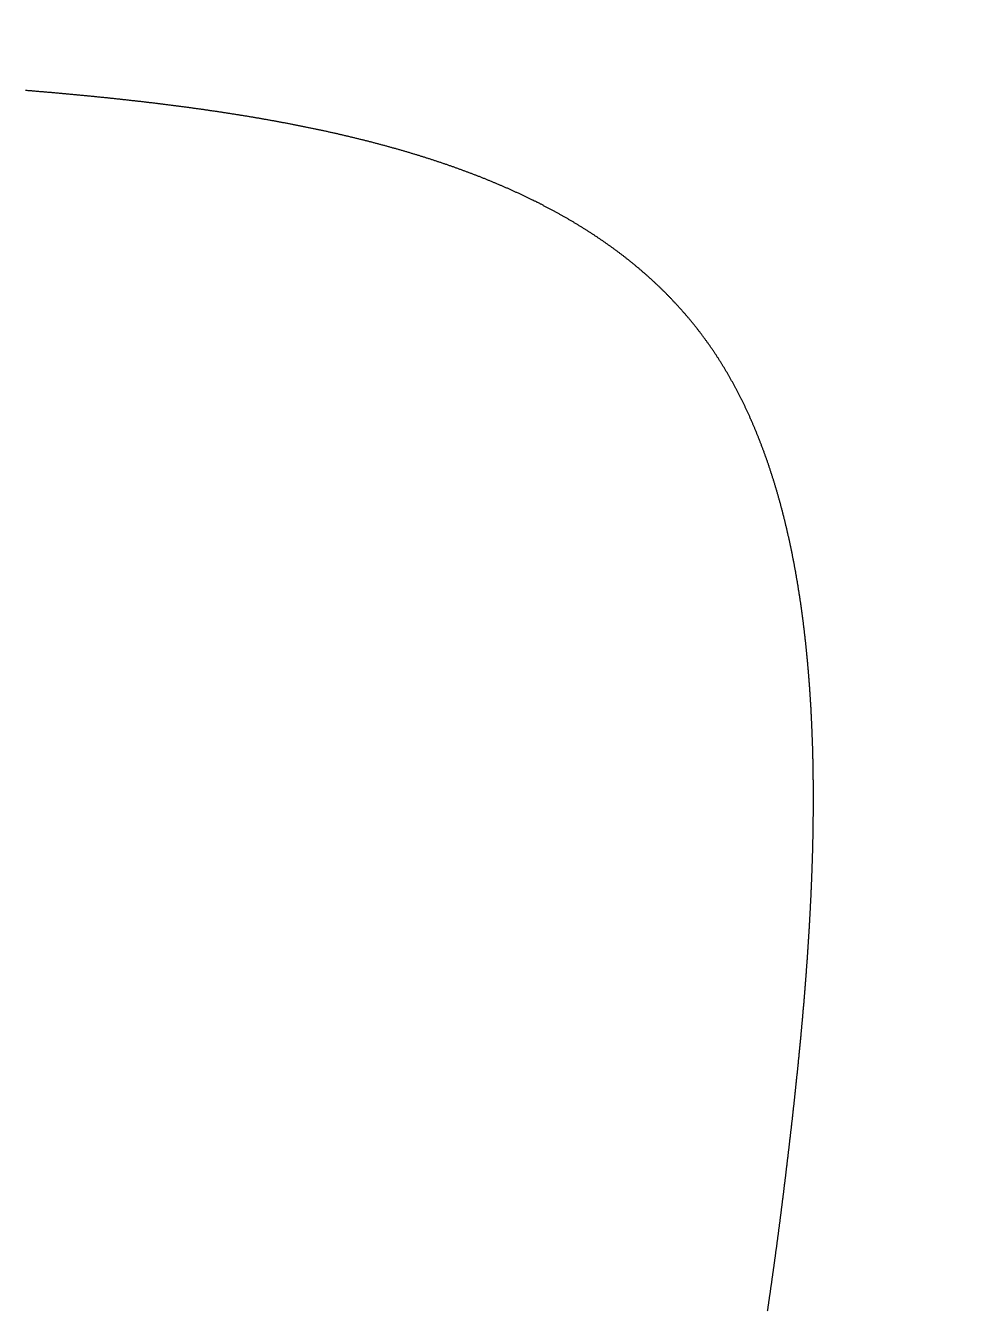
# Model space of a CAD drawing. Header units: millimetres. Extents: x 88 to 97873, y 32 to 55088.
# Drawn here: x 48946.249 to 48948.723, y 5110.77 to 5114.163 of the extents above; entities that cross this region are included whole.
import ezdxf

# ---------------------------------------------------------------- set-up
doc = ezdxf.new("R2010")
doc.units = ezdxf.units.MM
doc.header["$LTSCALE"] = 0.3

msp = doc.modelspace()

# ---------------------------------------------------------------- linework, layer by layer
msp.add_lwpolyline([(48948.2091, 5110.7694), (48948.2094, 5110.7711), (48948.2097, 5110.7728), (48948.2099, 5110.7745), (48948.2102, 5110.7762), (48948.2104, 5110.778), (48948.2107, 5110.7797), (48948.2109, 5110.7814), (48948.2112, 5110.7832), (48948.2114, 5110.7849), (48948.2117, 5110.7866), (48948.2119, 5110.7883), (48948.2122, 5110.7901), (48948.2125, 5110.7918), (48948.2127, 5110.7935), (48948.213, 5110.7953), (48948.2132, 5110.797), (48948.2135, 5110.7988), (48948.2137, 5110.8005), (48948.214, 5110.8022), (48948.2142, 5110.804), (48948.2145, 5110.8057), (48948.2147, 5110.8075), (48948.215, 5110.8092), (48948.2153, 5110.811), (48948.2155, 5110.8127), (48948.2158, 5110.8145), (48948.216, 5110.8162), (48948.2163, 5110.818), (48948.2165, 5110.8197), (48948.2168, 5110.8215), (48948.217, 5110.8232), (48948.2173, 5110.825), (48948.2175, 5110.8267), (48948.2178, 5110.8285), (48948.218, 5110.8303), (48948.2183, 5110.832), (48948.2185, 5110.8338), (48948.2188, 5110.8355), (48948.219, 5110.8373), (48948.2193, 5110.8391), (48948.2195, 5110.8408), (48948.2198, 5110.8426), (48948.22, 5110.8444), (48948.2203, 5110.8461), (48948.2205, 5110.8479), (48948.2208, 5110.8497), (48948.221, 5110.8515), (48948.2213, 5110.8532), (48948.2215, 5110.855), (48948.2218, 5110.8568), (48948.2221, 5110.8586), (48948.2223, 5110.8604), (48948.2226, 5110.8621), (48948.2228, 5110.8639), (48948.2231, 5110.8657), (48948.2233, 5110.8675), (48948.2236, 5110.8693), (48948.2238, 5110.8711), (48948.2241, 5110.8729), (48948.2243, 5110.8747), (48948.2245, 5110.8764), (48948.2248, 5110.8782), (48948.225, 5110.88), (48948.2253, 5110.8818), (48948.2255, 5110.8836), (48948.2258, 5110.8854), (48948.226, 5110.8872), (48948.2263, 5110.889), (48948.2265, 5110.8908), (48948.2268, 5110.8926), (48948.227, 5110.8944), (48948.2273, 5110.8962), (48948.2275, 5110.8981), (48948.2278, 5110.8999), (48948.228, 5110.9017), (48948.2283, 5110.9035), (48948.2285, 5110.9053), (48948.2288, 5110.9071), (48948.229, 5110.9089), (48948.2293, 5110.9107), (48948.2295, 5110.9126), (48948.2298, 5110.9144), (48948.23, 5110.9162), (48948.2303, 5110.918), (48948.2305, 5110.9198), (48948.2308, 5110.9217), (48948.231, 5110.9235), (48948.2312, 5110.9253), (48948.2315, 5110.9271), (48948.2317, 5110.929), (48948.232, 5110.9308), (48948.2322, 5110.9326), (48948.2325, 5110.9345), (48948.2327, 5110.9363), (48948.233, 5110.9381), (48948.2332, 5110.94), (48948.2335, 5110.9418), (48948.2337, 5110.9437), (48948.234, 5110.9455), (48948.2342, 5110.9473), (48948.2345, 5110.9492), (48948.2347, 5110.951), (48948.2349, 5110.9529), (48948.2352, 5110.9547), (48948.2354, 5110.9566), (48948.2357, 5110.9584), (48948.2359, 5110.9603), (48948.2362, 5110.9621), (48948.2364, 5110.964), (48948.2367, 5110.9658), (48948.2369, 5110.9677), (48948.2371, 5110.9696), (48948.2374, 5110.9714), (48948.2376, 5110.9733), (48948.2379, 5110.9751), (48948.2381, 5110.977), (48948.2384, 5110.9789), (48948.2386, 5110.9807), (48948.2389, 5110.9826), (48948.2391, 5110.9845), (48948.2394, 5110.9863), (48948.2396, 5110.9882), (48948.2398, 5110.9901), (48948.2401, 5110.992), (48948.2403, 5110.9938), (48948.2406, 5110.9957), (48948.2408, 5110.9976), (48948.2411, 5110.9995), (48948.2413, 5111.0014), (48948.2415, 5111.0032), (48948.2418, 5111.0051), (48948.242, 5111.007), (48948.2423, 5111.0089), (48948.2425, 5111.0108), (48948.2428, 5111.0127), (48948.243, 5111.0146), (48948.2432, 5111.0165), (48948.2435, 5111.0183), (48948.2437, 5111.0202), (48948.244, 5111.0221), (48948.2442, 5111.024), (48948.2445, 5111.0259), (48948.2447, 5111.0278), (48948.2449, 5111.0297), (48948.2452, 5111.0316), (48948.2454, 5111.0335), (48948.2457, 5111.0354), (48948.2459, 5111.0374), (48948.2462, 5111.0393), (48948.2464, 5111.0412), (48948.2466, 5111.0431), (48948.2469, 5111.045), (48948.2471, 5111.0469), (48948.2474, 5111.0488), (48948.2476, 5111.0507), (48948.2479, 5111.0527), (48948.2481, 5111.0546), (48948.2483, 5111.0565), (48948.2486, 5111.0584), (48948.2488, 5111.0604), (48948.2491, 5111.0623), (48948.2493, 5111.0642), (48948.2495, 5111.0661), (48948.2498, 5111.0681), (48948.25, 5111.07), (48948.2503, 5111.0719), (48948.2505, 5111.0739), (48948.2508, 5111.0758), (48948.251, 5111.0777), (48948.2512, 5111.0797), (48948.2515, 5111.0816), (48948.2517, 5111.0835), (48948.252, 5111.0855), (48948.2522, 5111.0874), (48948.2524, 5111.0894), (48948.2527, 5111.0913), (48948.2529, 5111.0933), (48948.2532, 5111.0952), (48948.2534, 5111.0972), (48948.2536, 5111.0991), (48948.2539, 5111.1011), (48948.2541, 5111.103), (48948.2544, 5111.105), (48948.2546, 5111.107), (48948.2548, 5111.1089), (48948.2551, 5111.1109), (48948.2553, 5111.1128), (48948.2556, 5111.1148), (48948.2558, 5111.1168), (48948.256, 5111.1187), (48948.2563, 5111.1207), (48948.2565, 5111.1227), (48948.2568, 5111.1246), (48948.257, 5111.1266), (48948.2572, 5111.1286), (48948.2575, 5111.1306), (48948.2577, 5111.1325), (48948.258, 5111.1345), (48948.2582, 5111.1365), (48948.2584, 5111.1385), (48948.2587, 5111.1405), (48948.2589, 5111.1424), (48948.2592, 5111.1444), (48948.2594, 5111.1464), (48948.2596, 5111.1484), (48948.2599, 5111.1504), (48948.2601, 5111.1524), (48948.2604, 5111.1544), (48948.2606, 5111.1564), (48948.2608, 5111.1584), (48948.2611, 5111.1604), (48948.2613, 5111.1624), (48948.2615, 5111.1644), (48948.2618, 5111.1664), (48948.262, 5111.1684), (48948.2623, 5111.1704), (48948.2625, 5111.1724), (48948.2627, 5111.1744), (48948.263, 5111.1764), (48948.2632, 5111.1784), (48948.2635, 5111.1804), (48948.2637, 5111.1824), (48948.2639, 5111.1845), (48948.2642, 5111.1865), (48948.2644, 5111.1885), (48948.2646, 5111.1905), (48948.2649, 5111.1925), (48948.2651, 5111.1946), (48948.2654, 5111.1966), (48948.2656, 5111.1986), (48948.2658, 5111.2006), (48948.2661, 5111.2027), (48948.2663, 5111.2047), (48948.2666, 5111.2067), (48948.2668, 5111.2088), (48948.267, 5111.2108), (48948.2673, 5111.2128), (48948.2675, 5111.2149), (48948.2677, 5111.2169), (48948.268, 5111.2189), (48948.2682, 5111.221), (48948.2685, 5111.223), (48948.2687, 5111.2251), (48948.2689, 5111.2271), (48948.2692, 5111.2292), (48948.2694, 5111.2312), (48948.2696, 5111.2333), (48948.2699, 5111.2353), (48948.2701, 5111.2374), (48948.2703, 5111.2394), (48948.2706, 5111.2415), (48948.2708, 5111.2435), (48948.2711, 5111.2456), (48948.2713, 5111.2476), (48948.2715, 5111.2497), (48948.2718, 5111.2518), (48948.272, 5111.2538), (48948.2722, 5111.2559), (48948.2725, 5111.258), (48948.2727, 5111.26), (48948.2729, 5111.2621), (48948.2732, 5111.2642), (48948.2734, 5111.2662), (48948.2736, 5111.2683), (48948.2739, 5111.2704), (48948.2741, 5111.2725), (48948.2744, 5111.2745), (48948.2746, 5111.2766), (48948.2748, 5111.2787), (48948.2751, 5111.2808), (48948.2753, 5111.2829), (48948.2755, 5111.285), (48948.2758, 5111.287), (48948.276, 5111.2891), (48948.2762, 5111.2912), (48948.2765, 5111.2933), (48948.2767, 5111.2954), (48948.2769, 5111.2975), (48948.2772, 5111.2996), (48948.2774, 5111.3017), (48948.2776, 5111.3038), (48948.2778, 5111.3059), (48948.2781, 5111.308), (48948.2783, 5111.3101), (48948.2785, 5111.3122), (48948.2788, 5111.3143), (48948.279, 5111.3164), (48948.2792, 5111.3185), (48948.2795, 5111.3206), (48948.2797, 5111.3227), (48948.2799, 5111.3248), (48948.2802, 5111.3269), (48948.2804, 5111.329), (48948.2806, 5111.3311), (48948.2808, 5111.3332), (48948.2811, 5111.3354), (48948.2813, 5111.3375), (48948.2815, 5111.3396), (48948.2818, 5111.3417), (48948.282, 5111.3438), (48948.2822, 5111.3459), (48948.2824, 5111.3481), (48948.2827, 5111.3502), (48948.2829, 5111.3523), (48948.2831, 5111.3544), (48948.2834, 5111.3566), (48948.2836, 5111.3587), (48948.2838, 5111.3608), (48948.284, 5111.3629), (48948.2843, 5111.3651), (48948.2845, 5111.3672), (48948.2847, 5111.3693), (48948.2849, 5111.3715), (48948.2852, 5111.3736), (48948.2854, 5111.3757), (48948.2856, 5111.3779), (48948.2858, 5111.38), (48948.2861, 5111.3822), (48948.2863, 5111.3843), (48948.2865, 5111.3864), (48948.2867, 5111.3886), (48948.287, 5111.3907), (48948.2872, 5111.3929), (48948.2874, 5111.395), (48948.2876, 5111.3972), (48948.2878, 5111.3993), (48948.2881, 5111.4015), (48948.2883, 5111.4036), (48948.2885, 5111.4058), (48948.2887, 5111.4079), (48948.2889, 5111.4101), (48948.2892, 5111.4122), (48948.2894, 5111.4144), (48948.2896, 5111.4166), (48948.2898, 5111.4187), (48948.29, 5111.4209), (48948.2903, 5111.423), (48948.2905, 5111.4252), (48948.2907, 5111.4274), (48948.2909, 5111.4295), (48948.2911, 5111.4317), (48948.2913, 5111.4338), (48948.2916, 5111.436), (48948.2918, 5111.4382), (48948.292, 5111.4404), (48948.2922, 5111.4425), (48948.2924, 5111.4447), (48948.2926, 5111.4469), (48948.2928, 5111.449), (48948.2931, 5111.4512), (48948.2933, 5111.4534), (48948.2935, 5111.4556), (48948.2937, 5111.4577), (48948.2939, 5111.4599), (48948.2941, 5111.4621), (48948.2943, 5111.4643), (48948.2945, 5111.4665), (48948.2948, 5111.4686), (48948.295, 5111.4708), (48948.2952, 5111.473), (48948.2954, 5111.4752), (48948.2956, 5111.4774), (48948.2958, 5111.4796), (48948.296, 5111.4818), (48948.2962, 5111.4839), (48948.2964, 5111.4861), (48948.2966, 5111.4883), (48948.2968, 5111.4905), (48948.2971, 5111.4927), (48948.2973, 5111.4949), (48948.2975, 5111.4971), (48948.2977, 5111.4993), (48948.2979, 5111.5015), (48948.2981, 5111.5037), (48948.2983, 5111.5059), (48948.2985, 5111.5081), (48948.2987, 5111.5103), (48948.2989, 5111.5125), (48948.2991, 5111.5147), (48948.2993, 5111.5169), (48948.2995, 5111.5191), (48948.2997, 5111.5213), (48948.2999, 5111.5235), (48948.3001, 5111.5257), (48948.3003, 5111.5279), (48948.3005, 5111.5301), (48948.3007, 5111.5323), (48948.3009, 5111.5345), (48948.3011, 5111.5367), (48948.3013, 5111.539), (48948.3015, 5111.5412), (48948.3017, 5111.5434), (48948.3019, 5111.5456), (48948.3021, 5111.5478), (48948.3023, 5111.55), (48948.3025, 5111.5522), (48948.3027, 5111.5545), (48948.3029, 5111.5567), (48948.3031, 5111.5589), (48948.3032, 5111.5611), (48948.3034, 5111.5633), (48948.3036, 5111.5655), (48948.3038, 5111.5678), (48948.304, 5111.57), (48948.3042, 5111.5722), (48948.3044, 5111.5744), (48948.3046, 5111.5767), (48948.3048, 5111.5789), (48948.305, 5111.5811), (48948.3052, 5111.5833), (48948.3053, 5111.5856), (48948.3055, 5111.5878), (48948.3057, 5111.59), (48948.3059, 5111.5923), (48948.3061, 5111.5945), (48948.3063, 5111.5967), (48948.3065, 5111.599), (48948.3066, 5111.6012), (48948.3068, 5111.6034), (48948.307, 5111.6057), (48948.3072, 5111.6079), (48948.3074, 5111.6101), (48948.3076, 5111.6124), (48948.3077, 5111.6146), (48948.3079, 5111.6168), (48948.3081, 5111.6191), (48948.3083, 5111.6213), (48948.3085, 5111.6236), (48948.3086, 5111.6258), (48948.3088, 5111.628), (48948.309, 5111.6303), (48948.3092, 5111.6325), (48948.3093, 5111.6348), (48948.3095, 5111.637), (48948.3097, 5111.6393), (48948.3099, 5111.6415), (48948.31, 5111.6438), (48948.3102, 5111.646), (48948.3104, 5111.6482), (48948.3106, 5111.6505), (48948.3107, 5111.6527), (48948.3109, 5111.655), (48948.3111, 5111.6572), (48948.3112, 5111.6595), (48948.3114, 5111.6617), (48948.3116, 5111.664), (48948.3117, 5111.6663), (48948.3119, 5111.6685), (48948.3121, 5111.6708), (48948.3122, 5111.673), (48948.3124, 5111.6753), (48948.3126, 5111.6775), (48948.3127, 5111.6798), (48948.3129, 5111.682), (48948.3131, 5111.6843), (48948.3132, 5111.6866), (48948.3134, 5111.6888), (48948.3135, 5111.6911), (48948.3137, 5111.6933), (48948.3139, 5111.6956), (48948.314, 5111.6979), (48948.3142, 5111.7001), (48948.3143, 5111.7024), (48948.3145, 5111.7046), (48948.3147, 5111.7069), (48948.3148, 5111.7092), (48948.315, 5111.7114), (48948.3151, 5111.7137), (48948.3153, 5111.716), (48948.3154, 5111.7182), (48948.3156, 5111.7205), (48948.3157, 5111.7228), (48948.3159, 5111.725), (48948.316, 5111.7273), (48948.3162, 5111.7296), (48948.3163, 5111.7318), (48948.3165, 5111.7341), (48948.3166, 5111.7364), (48948.3168, 5111.7387), (48948.3169, 5111.7409), (48948.3171, 5111.7432), (48948.3172, 5111.7455), (48948.3174, 5111.7477), (48948.3175, 5111.75), (48948.3177, 5111.7523), (48948.3178, 5111.7546), (48948.3179, 5111.7568), (48948.3181, 5111.7591), (48948.3182, 5111.7614), (48948.3184, 5111.7637), (48948.3185, 5111.7659), (48948.3186, 5111.7682), (48948.3188, 5111.7705), (48948.3189, 5111.7728), (48948.3191, 5111.7751), (48948.3192, 5111.7773), (48948.3193, 5111.7796), (48948.3195, 5111.7819), (48948.3196, 5111.7842), (48948.3197, 5111.7865), (48948.3199, 5111.7887), (48948.32, 5111.791), (48948.3201, 5111.7933), (48948.3203, 5111.7956), (48948.3204, 5111.7979), (48948.3205, 5111.8001), (48948.3206, 5111.8024), (48948.3208, 5111.8047), (48948.3209, 5111.807), (48948.321, 5111.8093), (48948.3211, 5111.8116), (48948.3213, 5111.8138), (48948.3214, 5111.8161), (48948.3215, 5111.8184), (48948.3216, 5111.8207), (48948.3218, 5111.823), (48948.3219, 5111.8253), (48948.322, 5111.8276), (48948.3221, 5111.8299), (48948.3222, 5111.8321), (48948.3224, 5111.8344), (48948.3225, 5111.8367), (48948.3226, 5111.839), (48948.3227, 5111.8413), (48948.3228, 5111.8436), (48948.3229, 5111.8459), (48948.323, 5111.8482), (48948.3232, 5111.8505), (48948.3233, 5111.8527), (48948.3234, 5111.855), (48948.3235, 5111.8573), (48948.3236, 5111.8596), (48948.3237, 5111.8619), (48948.3238, 5111.8642), (48948.3239, 5111.8665), (48948.324, 5111.8688), (48948.3241, 5111.8711), (48948.3242, 5111.8734), (48948.3243, 5111.8757), (48948.3244, 5111.878), (48948.3245, 5111.8803), (48948.3246, 5111.8826), (48948.3247, 5111.8849), (48948.3248, 5111.8871), (48948.3249, 5111.8894), (48948.325, 5111.8917), (48948.3251, 5111.894), (48948.3252, 5111.8963), (48948.3253, 5111.8986), (48948.3254, 5111.9009), (48948.3255, 5111.9032), (48948.3256, 5111.9055), (48948.3257, 5111.9078), (48948.3258, 5111.9101), (48948.3259, 5111.9124), (48948.326, 5111.9147), (48948.326, 5111.917), (48948.3261, 5111.9193), (48948.3262, 5111.9216), (48948.3263, 5111.9239), (48948.3264, 5111.9262), (48948.3265, 5111.9285), (48948.3266, 5111.9308), (48948.3266, 5111.9331), (48948.3267, 5111.9354), (48948.3268, 5111.9377), (48948.3269, 5111.94), (48948.327, 5111.9423), (48948.327, 5111.9446), (48948.3271, 5111.9469), (48948.3272, 5111.9492), (48948.3273, 5111.9515), (48948.3273, 5111.9538), (48948.3274, 5111.9561), (48948.3275, 5111.9584), (48948.3275, 5111.9607), (48948.3276, 5111.963), (48948.3277, 5111.9653), (48948.3278, 5111.9676), (48948.3278, 5111.9699), (48948.3279, 5111.9722), (48948.3279, 5111.9745), (48948.328, 5111.9768), (48948.3281, 5111.9791), (48948.3281, 5111.9814), (48948.3282, 5111.9837), (48948.3283, 5111.986), (48948.3283, 5111.9883), (48948.3284, 5111.9906), (48948.3284, 5111.9929), (48948.3285, 5111.9952), (48948.3286, 5111.9975), (48948.3286, 5111.9998), (48948.3287, 5112.0021), (48948.3287, 5112.0044), (48948.3288, 5112.0067), (48948.3288, 5112.009), (48948.3289, 5112.0113), (48948.3289, 5112.0136), (48948.329, 5112.0159), (48948.329, 5112.0183), (48948.3291, 5112.0206), (48948.3291, 5112.0229), (48948.3291, 5112.0252), (48948.3292, 5112.0275), (48948.3292, 5112.0298), (48948.3293, 5112.0321), (48948.3293, 5112.0344), (48948.3294, 5112.0367), (48948.3294, 5112.039), (48948.3294, 5112.0413), (48948.3295, 5112.0436), (48948.3295, 5112.0459), (48948.3295, 5112.0482), (48948.3296, 5112.0505), (48948.3296, 5112.0528), (48948.3296, 5112.0551), (48948.3297, 5112.0574), (48948.3297, 5112.0597), (48948.3297, 5112.062), (48948.3297, 5112.0643), (48948.3298, 5112.0666), (48948.3298, 5112.0689), (48948.3298, 5112.0712), (48948.3298, 5112.0735), (48948.3299, 5112.0758), (48948.3299, 5112.0781), (48948.3299, 5112.0804), (48948.3299, 5112.0827), (48948.3299, 5112.085), (48948.33, 5112.0873), (48948.33, 5112.0896), (48948.33, 5112.0919), (48948.33, 5112.0942), (48948.33, 5112.0965), (48948.33, 5112.0988), (48948.33, 5112.1011), (48948.3301, 5112.1034), (48948.3301, 5112.1057), (48948.3301, 5112.108), (48948.3301, 5112.1103), (48948.3301, 5112.1126), (48948.3301, 5112.1149), (48948.3301, 5112.1172), (48948.3301, 5112.1195), (48948.3301, 5112.1218), (48948.3301, 5112.1241), (48948.3301, 5112.1264), (48948.3301, 5112.1287), (48948.3301, 5112.131), (48948.3301, 5112.1333), (48948.3301, 5112.1356), (48948.3301, 5112.1379), (48948.3301, 5112.1402), (48948.3301, 5112.1425), (48948.33, 5112.1448), (48948.33, 5112.1471), (48948.33, 5112.1494), (48948.33, 5112.1517), (48948.33, 5112.154), (48948.33, 5112.1563), (48948.33, 5112.1586), (48948.3299, 5112.1609), (48948.3299, 5112.1632), (48948.3299, 5112.1655), (48948.3299, 5112.1678), (48948.3299, 5112.1701), (48948.3298, 5112.1724), (48948.3298, 5112.1747), (48948.3298, 5112.177), (48948.3298, 5112.1793), (48948.3297, 5112.1816), (48948.3297, 5112.1839), (48948.3297, 5112.1862), (48948.3296, 5112.1885), (48948.3296, 5112.1907), (48948.3296, 5112.193), (48948.3295, 5112.1953), (48948.3295, 5112.1976), (48948.3295, 5112.1999), (48948.3294, 5112.2022), (48948.3294, 5112.2045), (48948.3293, 5112.2068), (48948.3293, 5112.2091), (48948.3293, 5112.2114), (48948.3292, 5112.2137), (48948.3292, 5112.216), (48948.3291, 5112.2182), (48948.3291, 5112.2205), (48948.329, 5112.2228), (48948.329, 5112.2251), (48948.3289, 5112.2274), (48948.3289, 5112.2297), (48948.3288, 5112.232), (48948.3288, 5112.2343), (48948.3287, 5112.2366), (48948.3286, 5112.2388), (48948.3286, 5112.2411), (48948.3285, 5112.2434), (48948.3285, 5112.2457), (48948.3284, 5112.248), (48948.3283, 5112.2503), (48948.3283, 5112.2526), (48948.3282, 5112.2548), (48948.3281, 5112.2571), (48948.3281, 5112.2594), (48948.328, 5112.2617), (48948.3279, 5112.264), (48948.3279, 5112.2663), (48948.3278, 5112.2685), (48948.3277, 5112.2708), (48948.3276, 5112.2731), (48948.3276, 5112.2754), (48948.3275, 5112.2777), (48948.3274, 5112.2799), (48948.3273, 5112.2822), (48948.3272, 5112.2845), (48948.3271, 5112.2868), (48948.3271, 5112.2891), (48948.327, 5112.2913), (48948.3269, 5112.2936), (48948.3268, 5112.2959), (48948.3267, 5112.2982), (48948.3266, 5112.3004), (48948.3265, 5112.3027), (48948.3264, 5112.305), (48948.3263, 5112.3073), (48948.3262, 5112.3095), (48948.3261, 5112.3118), (48948.326, 5112.3141), (48948.3259, 5112.3164), (48948.3258, 5112.3186), (48948.3257, 5112.3209), (48948.3256, 5112.3232), (48948.3255, 5112.3255), (48948.3254, 5112.3277), (48948.3253, 5112.33), (48948.3252, 5112.3323), (48948.3251, 5112.3345), (48948.325, 5112.3368), (48948.3249, 5112.3391), (48948.3248, 5112.3413), (48948.3246, 5112.3436), (48948.3245, 5112.3459), (48948.3244, 5112.3481), (48948.3243, 5112.3504), (48948.3242, 5112.3527), (48948.324, 5112.3549), (48948.3239, 5112.3572), (48948.3238, 5112.3595), (48948.3237, 5112.3617), (48948.3235, 5112.364), (48948.3234, 5112.3662), (48948.3233, 5112.3685), (48948.3231, 5112.3708), (48948.323, 5112.373), (48948.3229, 5112.3753), (48948.3227, 5112.3775), (48948.3226, 5112.3798), (48948.3225, 5112.3821), (48948.3223, 5112.3843), (48948.3222, 5112.3866), (48948.322, 5112.3888), (48948.3219, 5112.3911), (48948.3217, 5112.3933), (48948.3216, 5112.3956), (48948.3214, 5112.3978), (48948.3213, 5112.4001), (48948.3211, 5112.4023), (48948.321, 5112.4046), (48948.3208, 5112.4068), (48948.3207, 5112.4091), (48948.3205, 5112.4113), (48948.3204, 5112.4136), (48948.3202, 5112.4158), (48948.32, 5112.4181), (48948.3199, 5112.4203), (48948.3197, 5112.4226), (48948.3196, 5112.4248), (48948.3194, 5112.4271), (48948.3192, 5112.4293), (48948.319, 5112.4316), (48948.3189, 5112.4338), (48948.3187, 5112.436), (48948.3185, 5112.4383), (48948.3184, 5112.4405), (48948.3182, 5112.4428), (48948.318, 5112.445), (48948.3178, 5112.4472), (48948.3176, 5112.4495), (48948.3175, 5112.4517), (48948.3173, 5112.4539), (48948.3171, 5112.4562), (48948.3169, 5112.4584), (48948.3167, 5112.4607), (48948.3165, 5112.4629), (48948.3163, 5112.4651), (48948.3161, 5112.4673), (48948.3159, 5112.4696), (48948.3157, 5112.4718), (48948.3155, 5112.474), (48948.3153, 5112.4763), (48948.3151, 5112.4785), (48948.3149, 5112.4807), (48948.3147, 5112.4829), (48948.3145, 5112.4852), (48948.3143, 5112.4874), (48948.3141, 5112.4896), (48948.3139, 5112.4918), (48948.3137, 5112.4941), (48948.3135, 5112.4963), (48948.3133, 5112.4985), (48948.3131, 5112.5007), (48948.3128, 5112.503), (48948.3126, 5112.5052), (48948.3124, 5112.5074), (48948.3122, 5112.5096), (48948.312, 5112.5118), (48948.3117, 5112.514), (48948.3115, 5112.5163), (48948.3113, 5112.5185), (48948.3111, 5112.5207), (48948.3108, 5112.5229), (48948.3106, 5112.5251), (48948.3104, 5112.5273), (48948.3101, 5112.5295), (48948.3099, 5112.5317), (48948.3097, 5112.5339), (48948.3094, 5112.5361), (48948.3092, 5112.5383), (48948.3089, 5112.5406), (48948.3087, 5112.5428), (48948.3084, 5112.545), (48948.3082, 5112.5472), (48948.3079, 5112.5494), (48948.3077, 5112.5516), (48948.3074, 5112.5538), (48948.3072, 5112.556), (48948.3069, 5112.5582), (48948.3067, 5112.5604), (48948.3064, 5112.5626), (48948.3062, 5112.5648), (48948.3059, 5112.5669), (48948.3056, 5112.5691), (48948.3054, 5112.5713), (48948.3051, 5112.5735), (48948.3048, 5112.5757), (48948.3046, 5112.5779), (48948.3043, 5112.5801), (48948.304, 5112.5823), (48948.3038, 5112.5845), (48948.3035, 5112.5867), (48948.3032, 5112.5888), (48948.3029, 5112.591), (48948.3026, 5112.5932), (48948.3024, 5112.5954), (48948.3021, 5112.5976), (48948.3018, 5112.5997), (48948.3015, 5112.6019), (48948.3012, 5112.6041), (48948.3009, 5112.6063), (48948.3006, 5112.6085), (48948.3003, 5112.6106), (48948.3, 5112.6128), (48948.2998, 5112.615), (48948.2995, 5112.6172), (48948.2992, 5112.6193), (48948.2989, 5112.6215), (48948.2986, 5112.6237), (48948.2982, 5112.6258), (48948.2979, 5112.628), (48948.2976, 5112.6302), (48948.2973, 5112.6323), (48948.297, 5112.6345), (48948.2967, 5112.6367), (48948.2964, 5112.6388), (48948.2961, 5112.641), (48948.2957, 5112.6431), (48948.2954, 5112.6453), (48948.2951, 5112.6475), (48948.2948, 5112.6496), (48948.2945, 5112.6518), (48948.2941, 5112.6539), (48948.2938, 5112.6561), (48948.2935, 5112.6582), (48948.2931, 5112.6604), (48948.2928, 5112.6625), (48948.2925, 5112.6647), (48948.2921, 5112.6668), (48948.2918, 5112.669), (48948.2915, 5112.6711), (48948.2911, 5112.6733), (48948.2908, 5112.6754), (48948.2904, 5112.6775), (48948.2901, 5112.6797), (48948.2897, 5112.6818), (48948.2894, 5112.684), (48948.289, 5112.6861), (48948.2887, 5112.6882), (48948.2883, 5112.6904), (48948.288, 5112.6925), (48948.2876, 5112.6946), (48948.2873, 5112.6968), (48948.2869, 5112.6989), (48948.2865, 5112.701), (48948.2862, 5112.7032), (48948.2858, 5112.7053), (48948.2854, 5112.7074), (48948.2851, 5112.7095), (48948.2847, 5112.7117), (48948.2843, 5112.7138), (48948.2839, 5112.7159), (48948.2836, 5112.718), (48948.2832, 5112.7201), (48948.2828, 5112.7223), (48948.2824, 5112.7244), (48948.282, 5112.7265), (48948.2816, 5112.7286), (48948.2813, 5112.7307), (48948.2809, 5112.7328), (48948.2805, 5112.7349), (48948.2801, 5112.7371), (48948.2797, 5112.7392), (48948.2793, 5112.7413), (48948.2789, 5112.7434), (48948.2785, 5112.7455), (48948.2781, 5112.7476), (48948.2777, 5112.7497), (48948.2773, 5112.7518), (48948.2769, 5112.7539), (48948.2765, 5112.756), (48948.276, 5112.7581), (48948.2756, 5112.7602), (48948.2752, 5112.7623), (48948.2748, 5112.7644), (48948.2744, 5112.7665), (48948.274, 5112.7685), (48948.2735, 5112.7706), (48948.2731, 5112.7727), (48948.2727, 5112.7748), (48948.2723, 5112.7769), (48948.2718, 5112.779), (48948.2714, 5112.7811), (48948.271, 5112.7831), (48948.2705, 5112.7852), (48948.2701, 5112.7873), (48948.2697, 5112.7894), (48948.2692, 5112.7915), (48948.2688, 5112.7935), (48948.2683, 5112.7956), (48948.2679, 5112.7977), (48948.2674, 5112.7998), (48948.267, 5112.8018), (48948.2665, 5112.8039), (48948.2661, 5112.806), (48948.2656, 5112.808), (48948.2652, 5112.8101), (48948.2647, 5112.8121), (48948.2643, 5112.8142), (48948.2638, 5112.8163), (48948.2633, 5112.8183), (48948.2629, 5112.8204), (48948.2624, 5112.8224), (48948.2619, 5112.8245), (48948.2615, 5112.8265), (48948.261, 5112.8286), (48948.2605, 5112.8306), (48948.26, 5112.8327), (48948.2595, 5112.8347), (48948.2591, 5112.8368), (48948.2586, 5112.8388), (48948.2581, 5112.8409), (48948.2576, 5112.8429), (48948.2571, 5112.845), (48948.2566, 5112.847), (48948.2561, 5112.849), (48948.2556, 5112.8511), (48948.2551, 5112.8531), (48948.2547, 5112.8551), (48948.2542, 5112.8572), (48948.2536, 5112.8592), (48948.2531, 5112.8612), (48948.2526, 5112.8633), (48948.2521, 5112.8653), (48948.2516, 5112.8673), (48948.2511, 5112.8693), (48948.2506, 5112.8714), (48948.2501, 5112.8734), (48948.2496, 5112.8754), (48948.249, 5112.8774), (48948.2485, 5112.8794), (48948.248, 5112.8814), (48948.2475, 5112.8834), (48948.2469, 5112.8855), (48948.2464, 5112.8875), (48948.2459, 5112.8895), (48948.2453, 5112.8915), (48948.2448, 5112.8935), (48948.2443, 5112.8955), (48948.2437, 5112.8975), (48948.2432, 5112.8995), (48948.2427, 5112.9015), (48948.2421, 5112.9035), (48948.2416, 5112.9055), (48948.241, 5112.9075), (48948.2405, 5112.9095), (48948.2399, 5112.9115), (48948.2394, 5112.9135), (48948.2388, 5112.9154), (48948.2382, 5112.9174), (48948.2377, 5112.9194), (48948.2371, 5112.9214), (48948.2366, 5112.9234), (48948.236, 5112.9254), (48948.2354, 5112.9273), (48948.2348, 5112.9293), (48948.2343, 5112.9313), (48948.2337, 5112.9333), (48948.2331, 5112.9352), (48948.2325, 5112.9372), (48948.232, 5112.9392), (48948.2314, 5112.9411), (48948.2308, 5112.9431), (48948.2302, 5112.9451), (48948.2296, 5112.947), (48948.229, 5112.949), (48948.2284, 5112.9509), (48948.2278, 5112.9529), (48948.2272, 5112.9549), (48948.2266, 5112.9568), (48948.226, 5112.9588), (48948.2254, 5112.9607), (48948.2248, 5112.9627), (48948.2242, 5112.9646), (48948.2236, 5112.9666), (48948.223, 5112.9685), (48948.2224, 5112.9704), (48948.2218, 5112.9724), (48948.2212, 5112.9743), (48948.2205, 5112.9763), (48948.2199, 5112.9782), (48948.2193, 5112.9801), (48948.2187, 5112.9821), (48948.218, 5112.984), (48948.2174, 5112.9859), (48948.2168, 5112.9879), (48948.2161, 5112.9898), (48948.2155, 5112.9917), (48948.2149, 5112.9936), (48948.2142, 5112.9955), (48948.2136, 5112.9975), (48948.2129, 5112.9994), (48948.2123, 5113.0013), (48948.2116, 5113.0032), (48948.211, 5113.0051), (48948.2103, 5113.007), (48948.2097, 5113.0089), (48948.209, 5113.0108), (48948.2084, 5113.0127), (48948.2077, 5113.0146), (48948.207, 5113.0165), (48948.2064, 5113.0184), (48948.2057, 5113.0203), (48948.205, 5113.0222), (48948.2044, 5113.0241), (48948.2037, 5113.026), (48948.203, 5113.0279), (48948.2023, 5113.0298), (48948.2017, 5113.0317), (48948.201, 5113.0336), (48948.2003, 5113.0355), (48948.1996, 5113.0373), (48948.1989, 5113.0392), (48948.1982, 5113.0411), (48948.1975, 5113.043), (48948.1968, 5113.0448), (48948.1961, 5113.0467), (48948.1954, 5113.0486), (48948.1947, 5113.0505), (48948.194, 5113.0523), (48948.1933, 5113.0542), (48948.1926, 5113.0561), (48948.1919, 5113.0579), (48948.1912, 5113.0598), (48948.1905, 5113.0616), (48948.1898, 5113.0635), (48948.189, 5113.0653), (48948.1883, 5113.0672), (48948.1876, 5113.069), (48948.1869, 5113.0709), (48948.1861, 5113.0727), (48948.1854, 5113.0746), (48948.1847, 5113.0764), (48948.1839, 5113.0783), (48948.1832, 5113.0801), (48948.1825, 5113.0819), (48948.1817, 5113.0838), (48948.181, 5113.0856), (48948.1802, 5113.0874), (48948.1795, 5113.0893), (48948.1787, 5113.0911), (48948.178, 5113.0929), (48948.1772, 5113.0947), (48948.1765, 5113.0966), (48948.1757, 5113.0984), (48948.175, 5113.1002), (48948.1742, 5113.102), (48948.1734, 5113.1038), (48948.1727, 5113.1056), (48948.1719, 5113.1075), (48948.1711, 5113.1093), (48948.1703, 5113.1111), (48948.1696, 5113.1129), (48948.1688, 5113.1147), (48948.168, 5113.1165), (48948.1672, 5113.1183), (48948.1664, 5113.1201), (48948.1656, 5113.1219), (48948.1649, 5113.1236), (48948.1641, 5113.1254), (48948.1633, 5113.1272), (48948.1625, 5113.129), (48948.1617, 5113.1308), (48948.1609, 5113.1326), (48948.1601, 5113.1344), (48948.1593, 5113.1361), (48948.1584, 5113.1379), (48948.1576, 5113.1397), (48948.1568, 5113.1415), (48948.156, 5113.1432), (48948.1552, 5113.145), (48948.1544, 5113.1468), (48948.1535, 5113.1485), (48948.1527, 5113.1503), (48948.1519, 5113.152), (48948.1511, 5113.1538), (48948.1502, 5113.1556), (48948.1494, 5113.1573), (48948.1486, 5113.1591), (48948.1477, 5113.1608), (48948.1469, 5113.1626), (48948.146, 5113.1643), (48948.1452, 5113.166), (48948.1443, 5113.1678), (48948.1435, 5113.1695), (48948.1426, 5113.1713), (48948.1418, 5113.173), (48948.1409, 5113.1747), (48948.1401, 5113.1765), (48948.1392, 5113.1782), (48948.1383, 5113.1799), (48948.1375, 5113.1816), (48948.1366, 5113.1834), (48948.1357, 5113.1851), (48948.1349, 5113.1868), (48948.134, 5113.1885), (48948.1331, 5113.1902), (48948.1322, 5113.1919), (48948.1314, 5113.1936), (48948.1305, 5113.1953), (48948.1296, 5113.197), (48948.1287, 5113.1988), (48948.1278, 5113.2005), (48948.1269, 5113.2021), (48948.126, 5113.2038), (48948.1251, 5113.2055), (48948.1242, 5113.2072), (48948.1233, 5113.2089), (48948.1224, 5113.2106), (48948.1215, 5113.2123), (48948.1206, 5113.214), (48948.1197, 5113.2157), (48948.1187, 5113.2173), (48948.1178, 5113.219), (48948.1169, 5113.2207), (48948.116, 5113.2224), (48948.1151, 5113.224), (48948.1141, 5113.2257), (48948.1132, 5113.2274), (48948.1123, 5113.229), (48948.1113, 5113.2307), (48948.1104, 5113.2323), (48948.1094, 5113.234), (48948.1085, 5113.2356), (48948.1076, 5113.2373), (48948.1066, 5113.2389), (48948.1057, 5113.2406), (48948.1047, 5113.2422), (48948.1038, 5113.2439), (48948.1028, 5113.2455), (48948.1018, 5113.2472), (48948.1009, 5113.2488), (48948.0999, 5113.2504), (48948.0989, 5113.2521), (48948.098, 5113.2537), (48948.097, 5113.2553), (48948.096, 5113.2569), (48948.0951, 5113.2586), (48948.0941, 5113.2602), (48948.0931, 5113.2618), (48948.0921, 5113.2634), (48948.0911, 5113.265), (48948.0901, 5113.2666), (48948.0891, 5113.2682), (48948.0881, 5113.2698), (48948.0872, 5113.2715), (48948.0862, 5113.2731), (48948.0852, 5113.2747), (48948.0841, 5113.2762), (48948.0831, 5113.2778), (48948.0821, 5113.2794), (48948.0811, 5113.281), (48948.0801, 5113.2826), (48948.0791, 5113.2842), (48948.0781, 5113.2858), (48948.0771, 5113.2874), (48948.076, 5113.2889), (48948.075, 5113.2905), (48948.074, 5113.2921), (48948.0729, 5113.2936), (48948.0719, 5113.2952), (48948.0709, 5113.2968), (48948.0698, 5113.2983), (48948.0688, 5113.2999), (48948.0677, 5113.3015), (48948.0667, 5113.303), (48948.0657, 5113.3046), (48948.0646, 5113.3061), (48948.0635, 5113.3077), (48948.0625, 5113.3092), (48948.0614, 5113.3108), (48948.0604, 5113.3123), (48948.0593, 5113.3138), (48948.0582, 5113.3154), (48948.0572, 5113.3169), (48948.0561, 5113.3184), (48948.055, 5113.32), (48948.0539, 5113.3215), (48948.0529, 5113.323), (48948.0518, 5113.3246), (48948.0507, 5113.3261), (48948.0496, 5113.3276), (48948.0485, 5113.3291), (48948.0474, 5113.3306), (48948.0463, 5113.3321), (48948.0452, 5113.3336), (48948.0441, 5113.3351), (48948.043, 5113.3366), (48948.0419, 5113.3381), (48948.0408, 5113.3396), (48948.0397, 5113.3411), (48948.0386, 5113.3426), (48948.0375, 5113.3441), (48948.0364, 5113.3456), (48948.0353, 5113.3471), (48948.0341, 5113.3486), (48948.033, 5113.3501), (48948.0319, 5113.3516), (48948.0308, 5113.353), (48948.0296, 5113.3545), (48948.0285, 5113.356), (48948.0274, 5113.3574), (48948.0262, 5113.3589), (48948.0251, 5113.3604), (48948.024, 5113.3618), (48948.0228, 5113.3633), (48948.0217, 5113.3648), (48948.0205, 5113.3662), (48948.0194, 5113.3677), (48948.0182, 5113.3691), (48948.017, 5113.3706), (48948.0159, 5113.372), (48948.0147, 5113.3735), (48948.0136, 5113.3749), (48948.0124, 5113.3764), (48948.0112, 5113.3778), (48948.0101, 5113.3792), (48948.0089, 5113.3807), (48948.0077, 5113.3821), (48948.0065, 5113.3835), (48948.0053, 5113.385), (48948.0042, 5113.3864), (48948.003, 5113.3878), (48948.0018, 5113.3892), (48948.0006, 5113.3906), (48947.9994, 5113.3921), (48947.9982, 5113.3935), (48947.997, 5113.3949), (48947.9958, 5113.3963), (48947.9946, 5113.3977), (48947.9934, 5113.3991), (48947.9922, 5113.4005), (48947.991, 5113.4019), (48947.9898, 5113.4033), (48947.9886, 5113.4047), (48947.9873, 5113.4061), (48947.9861, 5113.4075), (48947.9849, 5113.4089), (48947.9837, 5113.4103), (48947.9824, 5113.4116), (48947.9812, 5113.413), (48947.98, 5113.4144), (48947.9788, 5113.4158), (48947.9775, 5113.4171), (48947.9763, 5113.4185), (48947.975, 5113.4199), (48947.9738, 5113.4213), (48947.9726, 5113.4226), (48947.9713, 5113.424), (48947.9701, 5113.4253), (48947.9688, 5113.4267), (48947.9676, 5113.4281), (48947.9663, 5113.4294), (48947.965, 5113.4308), (48947.9638, 5113.4321), (48947.9625, 5113.4335), (48947.9613, 5113.4348), (48947.96, 5113.4362), (48947.9587, 5113.4375), (48947.9574, 5113.4388), (48947.9562, 5113.4402), (48947.9549, 5113.4415), (48947.9536, 5113.4428), (48947.9523, 5113.4442), (48947.951, 5113.4455), (48947.9498, 5113.4468), (48947.9485, 5113.4482), (48947.9472, 5113.4495), (48947.9459, 5113.4508), (48947.9446, 5113.4521), (48947.9433, 5113.4534), (48947.942, 5113.4547), (48947.9407, 5113.4561), (48947.9394, 5113.4574), (48947.9381, 5113.4587), (48947.9368, 5113.46), (48947.9355, 5113.4613), (48947.9342, 5113.4626), (48947.9328, 5113.4639), (48947.9315, 5113.4652), (48947.9302, 5113.4665), (48947.9289, 5113.4678), (48947.9276, 5113.469), (48947.9262, 5113.4703), (48947.9249, 5113.4716), (48947.9236, 5113.4729), (48947.9222, 5113.4742), (48947.9209, 5113.4755), (48947.9196, 5113.4767), (48947.9182, 5113.478), (48947.9169, 5113.4793), (48947.9155, 5113.4805), (48947.9142, 5113.4818), (48947.9128, 5113.4831), (48947.9115, 5113.4843), (48947.9101, 5113.4856), (48947.9088, 5113.4869), (48947.9074, 5113.4881), (48947.9061, 5113.4894), (48947.9047, 5113.4906), (48947.9033, 5113.4919), (48947.902, 5113.4931), (48947.9006, 5113.4944), (48947.8992, 5113.4956), (48947.8979, 5113.4969), (48947.8965, 5113.4981), (48947.8951, 5113.4993), (48947.8937, 5113.5006), (48947.8923, 5113.5018), (48947.891, 5113.503), (48947.8896, 5113.5043), (48947.8882, 5113.5055), (48947.8868, 5113.5067), (48947.8854, 5113.5079), (48947.884, 5113.5092), (48947.8826, 5113.5104), (48947.8812, 5113.5116), (48947.8798, 5113.5128), (48947.8784, 5113.514), (48947.877, 5113.5152), (48947.8756, 5113.5164), (48947.8742, 5113.5177), (48947.8728, 5113.5189), (48947.8714, 5113.5201), (48947.8699, 5113.5213), (48947.8685, 5113.5225), (48947.8671, 5113.5237), (48947.8657, 5113.5248), (48947.8643, 5113.526), (48947.8628, 5113.5272), (48947.8614, 5113.5284), (48947.86, 5113.5296), (48947.8585, 5113.5308), (48947.8571, 5113.532), (48947.8557, 5113.5331), (48947.8542, 5113.5343), (48947.8528, 5113.5355), (48947.8513, 5113.5367), (48947.8499, 5113.5378), (48947.8484, 5113.539), (48947.847, 5113.5402), (48947.8455, 5113.5413), (48947.8441, 5113.5425), (48947.8426, 5113.5437), (48947.8412, 5113.5448), (48947.8397, 5113.546), (48947.8383, 5113.5471), (48947.8368, 5113.5483), (48947.8353, 5113.5494), (48947.8339, 5113.5506), (48947.8324, 5113.5517), (48947.8309, 5113.5529), (48947.8294, 5113.554), (48947.828, 5113.5552), (48947.8265, 5113.5563), (48947.825, 5113.5574), (48947.8235, 5113.5586), (48947.822, 5113.5597), (48947.8205, 5113.5608), (48947.8191, 5113.562), (48947.8176, 5113.5631), (48947.8161, 5113.5642), (48947.8146, 5113.5654), (48947.8131, 5113.5665), (48947.8116, 5113.5676), (48947.8101, 5113.5687), (48947.8086, 5113.5698), (48947.8071, 5113.5709), (48947.8056, 5113.572), (48947.804, 5113.5732), (48947.8025, 5113.5743), (48947.801, 5113.5754), (48947.7995, 5113.5765), (48947.798, 5113.5776), (48947.7965, 5113.5787), (48947.7949, 5113.5798), (48947.7934, 5113.5809), (48947.7919, 5113.582), (48947.7904, 5113.583), (48947.7888, 5113.5841), (48947.7873, 5113.5852), (48947.7858, 5113.5863), (48947.7842, 5113.5874), (48947.7827, 5113.5885), (48947.7812, 5113.5896), (48947.7796, 5113.5906), (48947.7781, 5113.5917), (48947.7765, 5113.5928), (48947.775, 5113.5939), (48947.7734, 5113.5949), (48947.7719, 5113.596), (48947.7703, 5113.5971), (48947.7688, 5113.5981), (48947.7672, 5113.5992), (48947.7657, 5113.6002), (48947.7641, 5113.6013), (48947.7625, 5113.6024), (48947.761, 5113.6034), (48947.7594, 5113.6045), (48947.7578, 5113.6055), (48947.7563, 5113.6066), (48947.7547, 5113.6076), (48947.7531, 5113.6087), (48947.7515, 5113.6097), (48947.7499, 5113.6107), (48947.7484, 5113.6118), (48947.7468, 5113.6128), (48947.7452, 5113.6138), (48947.7436, 5113.6149), (48947.742, 5113.6159), (48947.7404, 5113.6169), (48947.7388, 5113.618), (48947.7372, 5113.619), (48947.7356, 5113.62), (48947.734, 5113.621), (48947.7324, 5113.6221), (48947.7308, 5113.6231), (48947.7292, 5113.6241), (48947.7276, 5113.6251), (48947.726, 5113.6261), (48947.7244, 5113.6271), (48947.7228, 5113.6281), (48947.7212, 5113.6291), (48947.7196, 5113.6302), (48947.718, 5113.6312), (48947.7163, 5113.6322), (48947.7147, 5113.6332), (48947.7131, 5113.6342), (48947.7115, 5113.6351), (48947.7098, 5113.6361), (48947.7082, 5113.6371), (48947.7066, 5113.6381), (48947.7049, 5113.6391), (48947.7033, 5113.6401), (48947.7017, 5113.6411), (48947.7, 5113.6421), (48947.6984, 5113.643), (48947.6968, 5113.644), (48947.6951, 5113.645), (48947.6935, 5113.646), (48947.6918, 5113.6469), (48947.6902, 5113.6479), (48947.6885, 5113.6489), (48947.6869, 5113.6499), (48947.6852, 5113.6508), (48947.6835, 5113.6518), (48947.6819, 5113.6528), (48947.6802, 5113.6537), (48947.6786, 5113.6547), (48947.6769, 5113.6556), (48947.6752, 5113.6566), (48947.6736, 5113.6575), (48947.6719, 5113.6585), (48947.6702, 5113.6594), (48947.6685, 5113.6604), (48947.6669, 5113.6613), (48947.6652, 5113.6623), (48947.6635, 5113.6632), (48947.6618, 5113.6642), (48947.6602, 5113.6651), (48947.6585, 5113.666), (48947.6568, 5113.667), (48947.6551, 5113.6679), (48947.6534, 5113.6688), (48947.6517, 5113.6698), (48947.65, 5113.6707), (48947.6483, 5113.6716), (48947.6466, 5113.6725), (48947.6449, 5113.6735), (48947.6432, 5113.6744), (48947.6415, 5113.6753), (48947.6398, 5113.6762), (48947.6381, 5113.6771), (48947.6364, 5113.6781), (48947.6347, 5113.679), (48947.633, 5113.6799), (48947.6313, 5113.6808), (48947.6296, 5113.6817), (48947.6278, 5113.6826), (48947.6261, 5113.6835), (48947.6244, 5113.6844), (48947.6227, 5113.6853), (48947.621, 5113.6862), (48947.6192, 5113.6871), (48947.6175, 5113.688), (48947.6158, 5113.6889), (48947.614, 5113.6898), (48947.6123, 5113.6907), (48947.6106, 5113.6916), (48947.6088, 5113.6924), (48947.6071, 5113.6933), (48947.6054, 5113.6942), (48947.6036, 5113.6951), (48947.6019, 5113.696), (48947.6001, 5113.6968), (48947.5984, 5113.6977), (48947.5966, 5113.6986), (48947.5949, 5113.6995), (48947.5931, 5113.7003), (48947.5914, 5113.7012), (48947.5896, 5113.7021), (48947.5879, 5113.7029), (48947.5861, 5113.7038), (48947.5843, 5113.7047), (48947.5826, 5113.7055), (48947.5808, 5113.7064), (48947.5791, 5113.7072), (48947.5773, 5113.7081), (48947.5755, 5113.7089), (48947.5738, 5113.7098), (48947.572, 5113.7106), (48947.5702, 5113.7115), (48947.5684, 5113.7123), (48947.5667, 5113.7132), (48947.5649, 5113.714), (48947.5631, 5113.7149), (48947.5613, 5113.7157), (48947.5595, 5113.7165), (48947.5577, 5113.7174), (48947.556, 5113.7182), (48947.5542, 5113.719), (48947.5524, 5113.7199), (48947.5506, 5113.7207), (48947.5488, 5113.7215), (48947.547, 5113.7224), (48947.5452, 5113.7232), (48947.5434, 5113.724), (48947.5416, 5113.7248), (48947.5398, 5113.7256), (48947.538, 5113.7265), (48947.5362, 5113.7273), (48947.5344, 5113.7281), (48947.5326, 5113.7289), (48947.5308, 5113.7297), (48947.5289, 5113.7305), (48947.5271, 5113.7313), (48947.5253, 5113.7321), (48947.5235, 5113.733), (48947.5217, 5113.7338), (48947.5199, 5113.7346), (48947.518, 5113.7354), (48947.5162, 5113.7362), (48947.5144, 5113.737), (48947.5126, 5113.7377), (48947.5107, 5113.7385), (48947.5089, 5113.7393), (48947.5071, 5113.7401), (48947.5052, 5113.7409), (48947.5034, 5113.7417), (48947.5016, 5113.7425), (48947.4997, 5113.7433), (48947.4979, 5113.744), (48947.496, 5113.7448), (48947.4942, 5113.7456), (48947.4924, 5113.7464), (48947.4905, 5113.7472), (48947.4887, 5113.7479), (48947.4868, 5113.7487), (48947.485, 5113.7495), (48947.4831, 5113.7502), (48947.4813, 5113.751), (48947.4794, 5113.7518), (48947.4775, 5113.7525), (48947.4757, 5113.7533), (48947.4738, 5113.7541), (48947.472, 5113.7548), (48947.4701, 5113.7556), (48947.4682, 5113.7563), (48947.4664, 5113.7571), (48947.4645, 5113.7579), (48947.4626, 5113.7586), (48947.4608, 5113.7594), (48947.4589, 5113.7601), (48947.457, 5113.7609), (48947.4551, 5113.7616), (48947.4533, 5113.7623), (48947.4514, 5113.7631), (48947.4495, 5113.7638), (48947.4476, 5113.7646), (48947.4457, 5113.7653), (48947.4438, 5113.766), (48947.442, 5113.7668), (48947.4401, 5113.7675), (48947.4382, 5113.7682), (48947.4363, 5113.769), (48947.4344, 5113.7697), (48947.4325, 5113.7704), (48947.4306, 5113.7711), (48947.4287, 5113.7719), (48947.4268, 5113.7726), (48947.4249, 5113.7733), (48947.423, 5113.774), (48947.4211, 5113.7748), (48947.4192, 5113.7755), (48947.4173, 5113.7762), (48947.4154, 5113.7769), (48947.4135, 5113.7776), (48947.4116, 5113.7783), (48947.4097, 5113.779), (48947.4077, 5113.7797), (48947.4058, 5113.7804), (48947.4039, 5113.7811), (48947.402, 5113.7818), (48947.4001, 5113.7825), (48947.3982, 5113.7832), (48947.3962, 5113.7839), (48947.3943, 5113.7846), (48947.3924, 5113.7853), (48947.3905, 5113.786), (48947.3885, 5113.7867), (48947.3866, 5113.7874), (48947.3847, 5113.7881), (48947.3827, 5113.7888), (48947.3808, 5113.7895), (48947.3789, 5113.7902), (48947.3769, 5113.7908), (48947.375, 5113.7915), (48947.373, 5113.7922), (48947.3711, 5113.7929), (48947.3692, 5113.7936), (48947.3672, 5113.7942), (48947.3653, 5113.7949), (48947.3633, 5113.7956), (48947.3614, 5113.7963), (48947.3594, 5113.7969), (48947.3575, 5113.7976), (48947.3555, 5113.7983), (48947.3536, 5113.7989), (48947.3516, 5113.7996), (48947.3497, 5113.8003), (48947.3477, 5113.8009), (48947.3457, 5113.8016), (48947.3438, 5113.8022), (48947.3418, 5113.8029), (48947.3399, 5113.8035), (48947.3379, 5113.8042), (48947.3359, 5113.8049), (48947.334, 5113.8055), (48947.332, 5113.8062), (48947.33, 5113.8068), (48947.328, 5113.8075), (48947.3261, 5113.8081), (48947.3241, 5113.8087), (48947.3221, 5113.8094), (48947.3201, 5113.81), (48947.3182, 5113.8107), (48947.3162, 5113.8113), (48947.3142, 5113.8119), (48947.3122, 5113.8126), (48947.3102, 5113.8132), (48947.3082, 5113.8138), (48947.3063, 5113.8145), (48947.3043, 5113.8151), (48947.3023, 5113.8157), (48947.3003, 5113.8164), (48947.2983, 5113.817), (48947.2963, 5113.8176), (48947.2943, 5113.8182), (48947.2923, 5113.8189), (48947.2903, 5113.8195), (48947.2883, 5113.8201), (48947.2863, 5113.8207), (48947.2843, 5113.8213), (48947.2823, 5113.8219), (48947.2803, 5113.8226), (48947.2783, 5113.8232), (48947.2763, 5113.8238), (48947.2743, 5113.8244), (48947.2723, 5113.825), (48947.2702, 5113.8256), (48947.2682, 5113.8262), (48947.2662, 5113.8268), (48947.2642, 5113.8274), (48947.2622, 5113.828), (48947.2602, 5113.8286), (48947.2581, 5113.8292), (48947.2561, 5113.8298), (48947.2541, 5113.8304), (48947.2521, 5113.831), (48947.2501, 5113.8316), (48947.248, 5113.8322), (48947.246, 5113.8328), (48947.244, 5113.8334), (48947.2419, 5113.8339), (48947.2399, 5113.8345), (48947.2379, 5113.8351), (48947.2358, 5113.8357), (48947.2338, 5113.8363), (48947.2318, 5113.8369), (48947.2297, 5113.8374), (48947.2277, 5113.838), (48947.2257, 5113.8386), (48947.2236, 5113.8392), (48947.2216, 5113.8397), (48947.2195, 5113.8403), (48947.2175, 5113.8409), (48947.2154, 5113.8415), (48947.2134, 5113.842), (48947.2113, 5113.8426), (48947.2093, 5113.8432), (48947.2072, 5113.8437), (48947.2052, 5113.8443), (48947.2031, 5113.8449), (48947.2011, 5113.8454), (48947.199, 5113.846), (48947.197, 5113.8465), (48947.1949, 5113.8471), (48947.1929, 5113.8476), (48947.1908, 5113.8482), (48947.1887, 5113.8488), (48947.1867, 5113.8493), (48947.1846, 5113.8499), (48947.1825, 5113.8504), (48947.1805, 5113.851), (48947.1784, 5113.8515), (48947.1763, 5113.852), (48947.1743, 5113.8526), (48947.1722, 5113.8531), (48947.1701, 5113.8537), (48947.168, 5113.8542), (48947.166, 5113.8548), (48947.1639, 5113.8553), (48947.1618, 5113.8558), (48947.1597, 5113.8564), (48947.1576, 5113.8569), (48947.1556, 5113.8574), (48947.1535, 5113.858), (48947.1514, 5113.8585), (48947.1493, 5113.859), (48947.1472, 5113.8595), (48947.1451, 5113.8601), (48947.1431, 5113.8606), (48947.141, 5113.8611), (48947.1389, 5113.8616), (48947.1368, 5113.8622), (48947.1347, 5113.8627), (48947.1326, 5113.8632), (48947.1305, 5113.8637), (48947.1284, 5113.8642), (48947.1263, 5113.8648), (48947.1242, 5113.8653), (48947.1221, 5113.8658), (48947.12, 5113.8663), (48947.1179, 5113.8668), (48947.1158, 5113.8673), (48947.1137, 5113.8678), (48947.1116, 5113.8683), (48947.1095, 5113.8688), (48947.1074, 5113.8693), (48947.1053, 5113.8698), (48947.1031, 5113.8704), (48947.101, 5113.8709), (48947.0989, 5113.8714), (48947.0968, 5113.8719), (48947.0947, 5113.8723), (48947.0926, 5113.8728), (48947.0905, 5113.8733), (48947.0883, 5113.8738), (48947.0862, 5113.8743), (48947.0841, 5113.8748), (48947.082, 5113.8753), (48947.0799, 5113.8758), (48947.0777, 5113.8763), (48947.0756, 5113.8768), (48947.0735, 5113.8773), (48947.0714, 5113.8777), (48947.0692, 5113.8782), (48947.0671, 5113.8787), (48947.065, 5113.8792), (48947.0628, 5113.8797), (48947.0607, 5113.8801), (48947.0586, 5113.8806), (48947.0564, 5113.8811), (48947.0543, 5113.8816), (48947.0522, 5113.882), (48947.05, 5113.8825), (48947.0479, 5113.883), (48947.0457, 5113.8835), (48947.0436, 5113.8839), (48947.0415, 5113.8844), (48947.0393, 5113.8849), (48947.0372, 5113.8853), (48947.035, 5113.8858), (48947.0329, 5113.8863), (48947.0307, 5113.8867), (48947.0286, 5113.8872), (48947.0264, 5113.8876), (48947.0243, 5113.8881), (48947.0221, 5113.8886), (48947.02, 5113.889), (48947.0178, 5113.8895), (48947.0157, 5113.8899), (48947.0135, 5113.8904), (48947.0114, 5113.8908), (48947.0092, 5113.8913), (48947.0071, 5113.8917), (48947.0049, 5113.8922), (48947.0027, 5113.8926), (48947.0006, 5113.8931), (48946.9984, 5113.8935), (48946.9962, 5113.894), (48946.9941, 5113.8944), (48946.9919, 5113.8949), (48946.9897, 5113.8953), (48946.9876, 5113.8957), (48946.9854, 5113.8962), (48946.9832, 5113.8966), (48946.9811, 5113.8971), (48946.9789, 5113.8975), (48946.9767, 5113.8979), (48946.9746, 5113.8984), (48946.9724, 5113.8988), (48946.9702, 5113.8992), (48946.968, 5113.8997), (48946.9658, 5113.9001), (48946.9637, 5113.9005), (48946.9615, 5113.9009), (48946.9593, 5113.9014), (48946.9571, 5113.9018), (48946.9549, 5113.9022), (48946.9528, 5113.9026), (48946.9506, 5113.9031), (48946.9484, 5113.9035), (48946.9462, 5113.9039), (48946.944, 5113.9043), (48946.9418, 5113.9047), (48946.9396, 5113.9052), (48946.9375, 5113.9056), (48946.9353, 5113.906), (48946.9331, 5113.9064), (48946.9309, 5113.9068), (48946.9287, 5113.9072), (48946.9265, 5113.9076), (48946.9243, 5113.908), (48946.9221, 5113.9084), (48946.9199, 5113.9089), (48946.9177, 5113.9093), (48946.9155, 5113.9097), (48946.9133, 5113.9101), (48946.9111, 5113.9105), (48946.9089, 5113.9109), (48946.9067, 5113.9113), (48946.9045, 5113.9117), (48946.9023, 5113.9121), (48946.9001, 5113.9125), (48946.8979, 5113.9129), (48946.8957, 5113.9133), (48946.8935, 5113.9137), (48946.8912, 5113.9141), (48946.889, 5113.9144), (48946.8868, 5113.9148), (48946.8846, 5113.9152), (48946.8824, 5113.9156), (48946.8802, 5113.916), (48946.878, 5113.9164), (48946.8758, 5113.9168), (48946.8735, 5113.9172), (48946.8713, 5113.9176), (48946.8691, 5113.9179), (48946.8669, 5113.9183), (48946.8647, 5113.9187), (48946.8624, 5113.9191), (48946.8602, 5113.9195), (48946.858, 5113.9198), (48946.8558, 5113.9202), (48946.8536, 5113.9206), (48946.8513, 5113.921), (48946.8491, 5113.9214), (48946.8469, 5113.9217), (48946.8447, 5113.9221), (48946.8424, 5113.9225), (48946.8402, 5113.9228), (48946.838, 5113.9232), (48946.8357, 5113.9236), (48946.8335, 5113.924), (48946.8313, 5113.9243), (48946.829, 5113.9247), (48946.8268, 5113.9251), (48946.8246, 5113.9254), (48946.8223, 5113.9258), (48946.8201, 5113.9261), (48946.8179, 5113.9265), (48946.8156, 5113.9269), (48946.8134, 5113.9272), (48946.8111, 5113.9276), (48946.8089, 5113.928), (48946.8067, 5113.9283), (48946.8044, 5113.9287), (48946.8022, 5113.929), (48946.7999, 5113.9294), (48946.7977, 5113.9297), (48946.7954, 5113.9301), (48946.7932, 5113.9304), (48946.7909, 5113.9308), (48946.7887, 5113.9311), (48946.7865, 5113.9315), (48946.7842, 5113.9318), (48946.782, 5113.9322), (48946.7797, 5113.9325), (48946.7775, 5113.9329), (48946.7752, 5113.9332), (48946.7729, 5113.9336), (48946.7707, 5113.9339), (48946.7684, 5113.9342), (48946.7662, 5113.9346), (48946.7639, 5113.9349), (48946.7617, 5113.9353), (48946.7594, 5113.9356), (48946.7572, 5113.9359), (48946.7549, 5113.9363), (48946.7526, 5113.9366), (48946.7504, 5113.937), (48946.7481, 5113.9373), (48946.7458, 5113.9376), (48946.7436, 5113.938), (48946.7413, 5113.9383), (48946.7391, 5113.9386), (48946.7368, 5113.9389), (48946.7345, 5113.9393), (48946.7323, 5113.9396), (48946.73, 5113.9399), (48946.7277, 5113.9403), (48946.7255, 5113.9406), (48946.7232, 5113.9409), (48946.7209, 5113.9412), (48946.7186, 5113.9416), (48946.7164, 5113.9419), (48946.7141, 5113.9422), (48946.7118, 5113.9425), (48946.7096, 5113.9428), (48946.7073, 5113.9432), (48946.705, 5113.9435), (48946.7027, 5113.9438), (48946.7005, 5113.9441), (48946.6982, 5113.9444), (48946.6959, 5113.9447), (48946.6936, 5113.945), (48946.6913, 5113.9454), (48946.6891, 5113.9457), (48946.6868, 5113.946), (48946.6845, 5113.9463), (48946.6822, 5113.9466), (48946.6799, 5113.9469), (48946.6777, 5113.9472), (48946.6754, 5113.9475), (48946.6731, 5113.9478), (48946.6708, 5113.9481), (48946.6685, 5113.9484), (48946.6662, 5113.9487), (48946.6639, 5113.9491), (48946.6617, 5113.9494), (48946.6594, 5113.9497), (48946.6571, 5113.95), (48946.6548, 5113.9503), (48946.6525, 5113.9506), (48946.6502, 5113.9509), (48946.6479, 5113.9512), (48946.6456, 5113.9515), (48946.6433, 5113.9517), (48946.641, 5113.952), (48946.6387, 5113.9523), (48946.6364, 5113.9526), (48946.6341, 5113.9529), (48946.6319, 5113.9532), (48946.6296, 5113.9535), (48946.6273, 5113.9538), (48946.625, 5113.9541), (48946.6227, 5113.9544), (48946.6204, 5113.9547), (48946.6181, 5113.955), (48946.6158, 5113.9552), (48946.6135, 5113.9555), (48946.6112, 5113.9558), (48946.6089, 5113.9561), (48946.6066, 5113.9564), (48946.6043, 5113.9567), (48946.6019, 5113.9569), (48946.5996, 5113.9572), (48946.5973, 5113.9575), (48946.595, 5113.9578), (48946.5927, 5113.9581), (48946.5904, 5113.9583), (48946.5881, 5113.9586), (48946.5858, 5113.9589), (48946.5835, 5113.9592), (48946.5812, 5113.9595), (48946.5789, 5113.9597), (48946.5766, 5113.96), (48946.5743, 5113.9603), (48946.5719, 5113.9606), (48946.5696, 5113.9608), (48946.5673, 5113.9611), (48946.565, 5113.9614), (48946.5627, 5113.9616), (48946.5604, 5113.9619), (48946.5581, 5113.9622), (48946.5558, 5113.9624), (48946.5534, 5113.9627), (48946.5511, 5113.963), (48946.5488, 5113.9632), (48946.5465, 5113.9635), (48946.5442, 5113.9638), (48946.5419, 5113.964), (48946.5395, 5113.9643), (48946.5372, 5113.9646), (48946.5349, 5113.9648), (48946.5326, 5113.9651), (48946.5303, 5113.9653), (48946.5279, 5113.9656), (48946.5256, 5113.9659), (48946.5233, 5113.9661), (48946.521, 5113.9664), (48946.5186, 5113.9666), (48946.5163, 5113.9669), (48946.514, 5113.9672), (48946.5117, 5113.9674), (48946.5093, 5113.9677), (48946.507, 5113.9679), (48946.5047, 5113.9682), (48946.5024, 5113.9684), (48946.5, 5113.9687), (48946.4977, 5113.9689), (48946.4954, 5113.9692), (48946.493, 5113.9694), (48946.4907, 5113.9697), (48946.4884, 5113.9699), (48946.4861, 5113.9702), (48946.4837, 5113.9704), (48946.4814, 5113.9707), (48946.4791, 5113.9709), (48946.4767, 5113.9712), (48946.4744, 5113.9714), (48946.4721, 5113.9716), (48946.4697, 5113.9719), (48946.4674, 5113.9721), (48946.4651, 5113.9724), (48946.4627, 5113.9726), (48946.4604, 5113.9729), (48946.4581, 5113.9731), (48946.4557, 5113.9733), (48946.4534, 5113.9736), (48946.451, 5113.9738), (48946.4487, 5113.9741), (48946.4464, 5113.9743), (48946.444, 5113.9745), (48946.4417, 5113.9748), (48946.4394, 5113.975), (48946.437, 5113.9752), (48946.4347, 5113.9755), (48946.4323, 5113.9757), (48946.43, 5113.9759), (48946.4277, 5113.9762), (48946.4253, 5113.9764), (48946.423, 5113.9766), (48946.4206, 5113.9769), (48946.4183, 5113.9771), (48946.4159, 5113.9773), (48946.4136, 5113.9776), (48946.4113, 5113.9778), (48946.4089, 5113.978), (48946.4066, 5113.9782), (48946.4042, 5113.9785), (48946.4019, 5113.9787), (48946.3995, 5113.9789), (48946.3972, 5113.9791), (48946.3948, 5113.9794), (48946.3925, 5113.9796), (48946.3901, 5113.9798), (48946.3878, 5113.98), (48946.3854, 5113.9803), (48946.3831, 5113.9805), (48946.3807, 5113.9807), (48946.3784, 5113.9809), (48946.376, 5113.9811), (48946.3737, 5113.9814), (48946.3713, 5113.9816), (48946.369, 5113.9818), (48946.3666, 5113.982), (48946.3643, 5113.9822), (48946.3619, 5113.9825), (48946.3596, 5113.9827), (48946.3572, 5113.9829), (48946.3549, 5113.9831), (48946.3525, 5113.9833), (48946.3502, 5113.9835), (48946.3478, 5113.9837), (48946.3455, 5113.984), (48946.3431, 5113.9842), (48946.3408, 5113.9844), (48946.3384, 5113.9846), (48946.3361, 5113.9848), (48946.3337, 5113.985), (48946.3313, 5113.9852), (48946.329, 5113.9854), (48946.3266, 5113.9856), (48946.3243, 5113.9859), (48946.3219, 5113.9861), (48946.3196, 5113.9863), (48946.3172, 5113.9865), (48946.3148, 5113.9867), (48946.3125, 5113.9869), (48946.3101, 5113.9871), (48946.3078, 5113.9873), (48946.3054, 5113.9875), (48946.303, 5113.9877), (48946.3007, 5113.9879), (48946.2983, 5113.9881), (48946.296, 5113.9883), (48946.2936, 5113.9885), (48946.2912, 5113.9887), (48946.2889, 5113.9889), (48946.2865, 5113.9891), (48946.2842, 5113.9893), (48946.2818, 5113.9895), (48946.2794, 5113.9897), (48946.2771, 5113.9899), (48946.2747, 5113.9901), (48946.2723, 5113.9903), (48946.27, 5113.9905), (48946.2676, 5113.9907), (48946.2653, 5113.9909), (48946.2629, 5113.9911), (48946.2605, 5113.9913), (48946.2582, 5113.9915), (48946.2558, 5113.9917), (48946.2534, 5113.9919), (48946.2511, 5113.9921), (48946.2487, 5113.9923)])
for radius in [18.5479, 14.363, 11.4141]:
    msp.add_circle((48943.7784, 5118.9657), radius)

doc.saveas('drawing.dxf')
